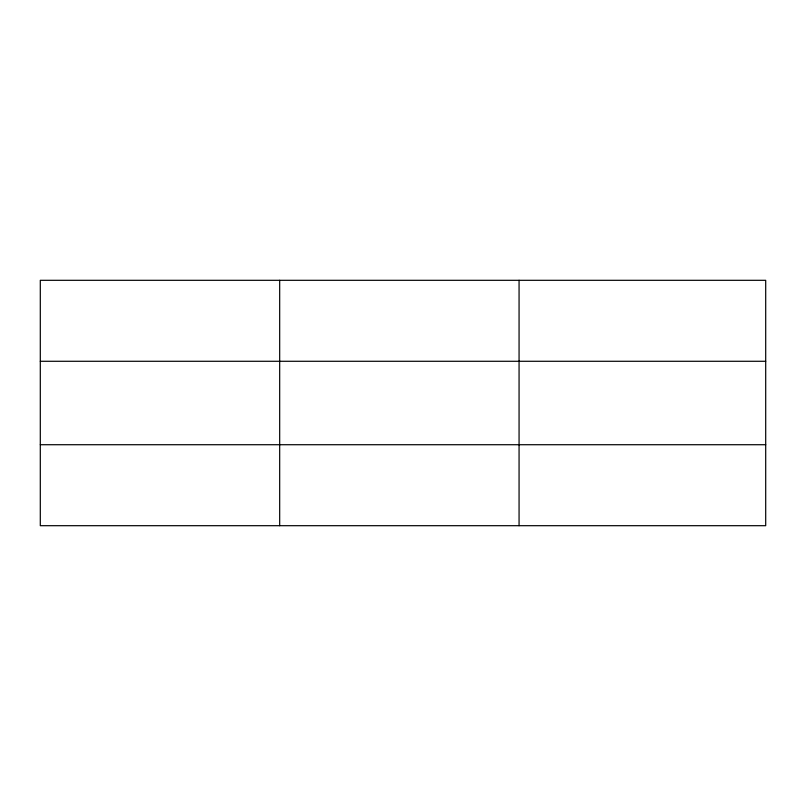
<?xml version="1.0" encoding="UTF-8"?>
<svg xmlns="http://www.w3.org/2000/svg" width="806" height="806" viewBox="0 0 806 806"><rect width="100%" height="100%" fill="white"/><g stroke="black" fill="none" stroke-linecap="round" stroke-linejoin="round"><path stroke-width="1.21" d="M279.682 280.307L279.682 525.693M519.064 280.307L519.064 525.693M765.7 444.721L765.7 525.693L40.3 525.693L40.3 280.307L765.7 280.307L765.7 444.721L40.3 444.721M40.3 361.279L765.7 361.279"/></g></svg>
